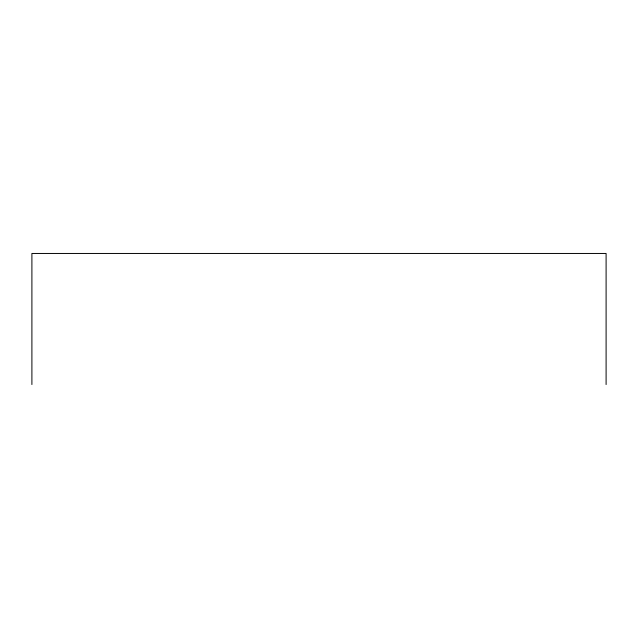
<?xml version="1.0" encoding="UTF-8"?>
<svg xmlns="http://www.w3.org/2000/svg" width="638" height="638" viewBox="0 0 638 638"><rect width="100%" height="100%" fill="white"/><g stroke="black" fill="none" stroke-linecap="round" stroke-linejoin="round"><path stroke-width="0.96" d="M606.1 384.539L606.1 253.461L31.9 253.461L31.9 384.539"/></g></svg>
